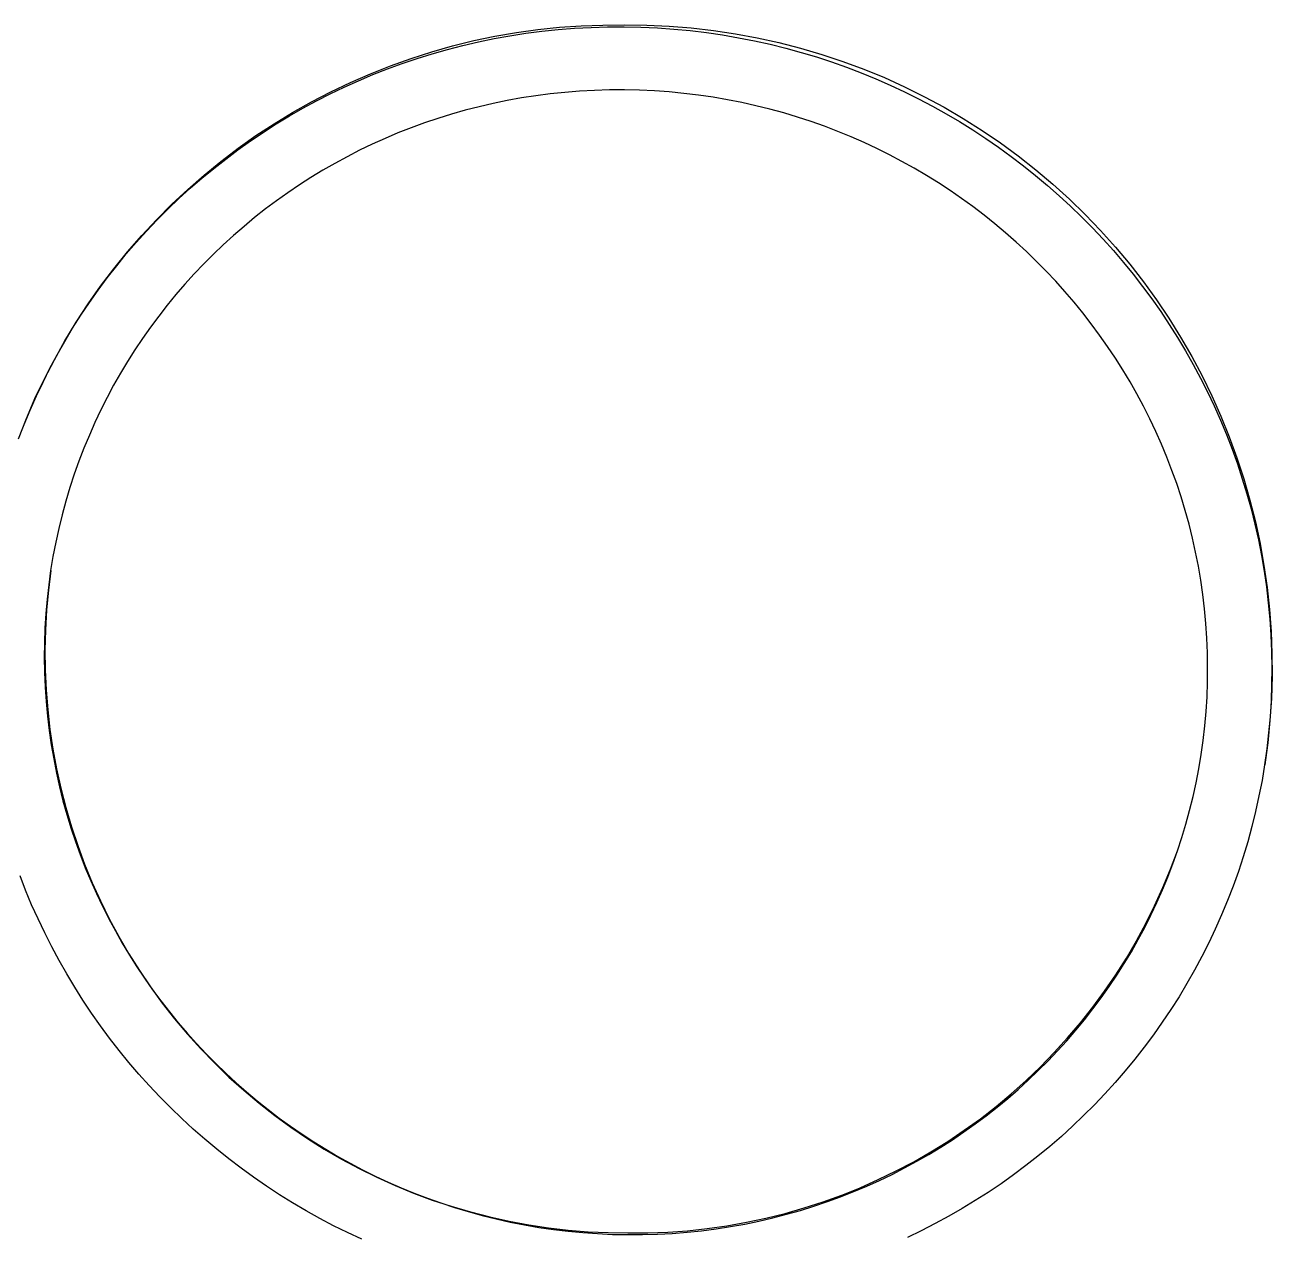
# Model space of a CAD drawing. Header units: millimetres. Extents: x -1421 to 3505, y -683 to 2759.
# Drawn here: x -4.33 to 5.79, y 734.99 to 744.82 of the extents above; entities that cross this region are included whole.
import ezdxf

# ---------------------------------------------------------------- set-up
doc = ezdxf.new("R2010")
doc.units = ezdxf.units.MM
doc.header["$MEASUREMENT"] = 0
doc.layers.add('Utwórz2D linie widoczne', color=7, linetype='Continuous', true_color=0x000000)

msp = doc.modelspace()

# ---------------------------------------------------------------- linework, layer by layer
at = {"layer": 'Utwórz2D linie widoczne'}
for p, q in [((-0.164, 744.782), (0.012, 744.801)), ((0, 744.783), (0.133, 744.793)), ((0.012, 744.801), (0.188, 744.813)), ((0.133, 744.793), (0.267, 744.8)), ((0.188, 744.813), (0.364, 744.819)), ((0.267, 744.8), (0.401, 744.804)), ((0.364, 744.819), (0.54, 744.82)), ((0.401, 744.804), (0.536, 744.805)), ((0.536, 744.805), (0.672, 744.802)), ((0.54, 744.82), (0.721, 744.818)), ((0.672, 744.802), (0.806, 744.796)), ((0.721, 744.818), (0.901, 744.81)), ((0.806, 744.796), (0.94, 744.786)), ((0.901, 744.81), (1.081, 744.795)), ((1.081, 744.795), (1.26, 744.775)), ((-0.856, 744.649), (-0.684, 744.692)), ((-0.684, 744.692), (-0.512, 744.728)), ((-0.647, 744.683), (-0.52, 744.709)), ((-0.52, 744.709), (-0.391, 744.732)), ((-0.512, 744.728), (-0.338, 744.758)), ((-0.391, 744.732), (-0.262, 744.752)), ((-0.338, 744.758), (-0.164, 744.782)), ((-0.262, 744.752), (-0.131, 744.769)), ((-0.131, 744.769), (0, 744.783)), ((0.94, 744.786), (1.072, 744.774)), ((1.072, 744.774), (1.204, 744.758)), ((1.204, 744.758), (1.335, 744.739)), ((1.26, 744.775), (1.438, 744.748)), ((1.335, 744.739), (1.465, 744.716)), ((1.438, 744.748), (1.616, 744.715)), ((1.465, 744.716), (1.593, 744.691)), ((1.593, 744.691), (1.721, 744.663)), ((1.616, 744.715), (1.792, 744.676)), ((-1.193, 744.548), (-1.025, 744.602)), ((-1.025, 744.602), (-0.856, 744.649)), ((-1.022, 744.586), (-0.898, 744.621)), ((-0.898, 744.621), (-0.773, 744.653)), ((-0.773, 744.653), (-0.647, 744.683)), ((1.721, 744.663), (1.847, 744.631)), ((1.792, 744.676), (1.967, 744.631)), ((1.847, 744.631), (1.972, 744.597)), ((1.967, 744.631), (2.14, 744.58)), ((1.972, 744.597), (2.096, 744.56)), ((-1.523, 744.424), (-1.359, 744.489)), ((-1.385, 744.463), (-1.265, 744.507)), ((-1.359, 744.489), (-1.193, 744.548)), ((-1.265, 744.507), (-1.144, 744.548)), ((-1.144, 744.548), (-1.022, 744.586)), ((2.096, 744.56), (2.218, 744.52)), ((2.14, 744.58), (2.311, 744.523)), ((2.218, 744.52), (2.34, 744.477)), ((2.311, 744.523), (2.48, 744.461)), ((-1.685, 744.353), (-1.523, 744.424)), ((-1.62, 744.367), (-1.503, 744.417)), ((-1.503, 744.417), (-1.385, 744.463)), ((2.34, 744.477), (2.46, 744.431)), ((2.46, 744.431), (2.578, 744.382)), ((2.48, 744.461), (2.647, 744.392)), ((2.647, 744.392), (2.811, 744.317)), ((-1.848, 744.26), (-1.735, 744.315)), ((-1.844, 744.277), (-1.685, 744.353)), ((-1.735, 744.315), (-1.62, 744.367)), ((0.295, 744.288), (0.175, 744.282)), ((0.416, 744.292), (0.295, 744.288)), ((0.538, 744.292), (0.416, 744.292)), ((0.66, 744.29), (0.538, 744.292)), ((0.781, 744.284), (0.66, 744.29)), ((2.578, 744.382), (2.695, 744.331)), ((2.695, 744.331), (2.81, 744.277)), ((2.811, 744.317), (2.973, 744.237)), ((-2.154, 744.109), (-2, 744.196)), ((-2.071, 744.143), (-1.96, 744.203)), ((-2, 744.196), (-1.844, 744.277)), ((-1.96, 744.203), (-1.848, 744.26)), ((-0.413, 744.206), (-0.528, 744.182)), ((-0.297, 744.227), (-0.413, 744.206)), ((-0.181, 744.245), (-0.297, 744.227)), ((-0.063, 744.26), (-0.181, 744.245)), ((0.055, 744.272), (-0.063, 744.26)), ((0.175, 744.282), (0.055, 744.272)), ((0.902, 744.276), (0.781, 744.284)), ((1.021, 744.264), (0.902, 744.276)), ((1.14, 744.25), (1.021, 744.264)), ((1.257, 744.233), (1.14, 744.25)), ((1.374, 744.213), (1.257, 744.233)), ((1.49, 744.19), (1.374, 744.213)), ((1.605, 744.164), (1.49, 744.19)), ((2.81, 744.277), (2.924, 744.22)), ((2.924, 744.22), (3.037, 744.161)), ((2.973, 744.237), (3.132, 744.152)), ((-2.304, 744.017), (-2.154, 744.109)), ((-2.18, 744.081), (-2.071, 744.143)), ((-0.865, 744.095), (-0.976, 744.061)), ((-0.754, 744.127), (-0.865, 744.095)), ((-0.641, 744.156), (-0.754, 744.127)), ((-0.528, 744.182), (-0.641, 744.156)), ((1.719, 744.136), (1.605, 744.164)), ((1.831, 744.105), (1.719, 744.136)), ((1.943, 744.072), (1.831, 744.105)), ((3.037, 744.161), (3.148, 744.099)), ((3.132, 744.152), (3.287, 744.061)), ((3.148, 744.099), (3.257, 744.035)), ((-2.452, 743.921), (-2.304, 744.017)), ((-2.392, 743.948), (-2.287, 744.016)), ((-2.287, 744.016), (-2.18, 744.081)), ((-1.192, 743.985), (-1.299, 743.943)), ((-1.085, 744.024), (-1.192, 743.985)), ((-0.976, 744.061), (-1.085, 744.024)), ((2.053, 744.035), (1.943, 744.072)), ((2.162, 743.997), (2.053, 744.035)), ((2.27, 743.955), (2.162, 743.997)), ((3.257, 744.035), (3.364, 743.968)), ((3.287, 744.061), (3.44, 743.964)), ((-2.596, 743.819), (-2.452, 743.921)), ((-2.495, 743.878), (-2.392, 743.948)), ((-1.404, 743.898), (-1.508, 743.851)), ((-1.299, 743.943), (-1.404, 743.898)), ((2.377, 743.912), (2.27, 743.955)), ((2.482, 743.865), (2.377, 743.912)), ((3.364, 743.968), (3.47, 743.899)), ((3.44, 743.964), (3.589, 743.863)), ((3.47, 743.899), (3.574, 743.827)), ((-2.736, 743.712), (-2.596, 743.819)), ((-2.697, 743.731), (-2.597, 743.806)), ((-2.597, 743.806), (-2.495, 743.878)), ((-1.61, 743.802), (-1.711, 743.75)), ((-1.508, 743.851), (-1.61, 743.802)), ((2.586, 743.817), (2.482, 743.865)), ((2.689, 743.766), (2.586, 743.817)), ((3.574, 743.827), (3.676, 743.753)), ((3.589, 743.863), (3.734, 743.756)), ((-2.872, 743.6), (-2.736, 743.712)), ((-2.794, 743.655), (-2.697, 743.731)), ((-1.81, 743.696), (-1.908, 743.64)), ((-1.711, 743.75), (-1.81, 743.696)), ((2.79, 743.712), (2.689, 743.766)), ((2.89, 743.657), (2.79, 743.712)), ((3.676, 743.753), (3.776, 743.677)), ((3.734, 743.756), (3.876, 743.644)), ((-3.005, 743.484), (-2.872, 743.6)), ((-2.89, 743.575), (-2.794, 743.655)), ((-2.005, 743.582), (-2.099, 743.521)), ((-1.908, 743.64), (-2.005, 743.582)), ((2.988, 743.599), (2.89, 743.657)), ((3.085, 743.539), (2.988, 743.599)), ((3.776, 743.677), (3.874, 743.598)), ((3.874, 743.598), (3.97, 743.517)), ((3.876, 743.644), (4.014, 743.528)), ((-3.134, 743.364), (-3.005, 743.484)), ((-3.076, 743.41), (-2.984, 743.494)), ((-2.984, 743.494), (-2.89, 743.575)), ((-2.099, 743.521), (-2.193, 743.458)), ((3.18, 743.476), (3.085, 743.539)), ((3.97, 743.517), (4.065, 743.434)), ((4.014, 743.528), (4.148, 743.407)), ((-3.166, 743.325), (-3.076, 743.41)), ((-2.284, 743.393), (-2.374, 743.326)), ((-2.193, 743.458), (-2.284, 743.393)), ((3.274, 743.412), (3.18, 743.476)), ((3.366, 743.345), (3.274, 743.412)), ((4.065, 743.434), (4.157, 743.349)), ((4.148, 743.407), (4.277, 743.281)), ((-3.258, 743.239), (-3.134, 743.364)), ((-3.253, 743.237), (-3.166, 743.325)), ((-2.374, 743.326), (-2.462, 743.256)), ((3.456, 743.276), (3.366, 743.345)), ((3.544, 743.206), (3.456, 743.276)), ((4.157, 743.349), (4.247, 743.262)), ((4.277, 743.281), (4.402, 743.151)), ((-3.378, 743.11), (-3.258, 743.239)), ((-3.339, 743.147), (-3.253, 743.237)), ((-2.548, 743.185), (-2.633, 743.112)), ((-2.462, 743.256), (-2.548, 743.185)), ((3.631, 743.133), (3.544, 743.206)), ((4.247, 743.262), (4.335, 743.173)), ((-3.494, 742.977), (-3.378, 743.11)), ((-3.422, 743.055), (-3.339, 743.147)), ((-2.633, 743.112), (-2.716, 743.036)), ((3.716, 743.058), (3.631, 743.133)), ((4.335, 743.173), (4.421, 743.081)), ((4.402, 743.151), (4.522, 743.017)), ((4.421, 743.081), (4.505, 742.988)), ((-3.605, 742.84), (-3.494, 742.977)), ((-3.503, 742.961), (-3.422, 743.055)), ((-2.716, 743.036), (-2.796, 742.959)), ((3.799, 742.981), (3.716, 743.058)), ((3.88, 742.903), (3.799, 742.981)), ((4.505, 742.988), (4.586, 742.893)), ((4.522, 743.017), (4.638, 742.878)), ((-3.581, 742.865), (-3.503, 742.961)), ((-2.875, 742.88), (-2.952, 742.799)), ((-2.796, 742.959), (-2.875, 742.88)), ((3.96, 742.822), (3.88, 742.903)), ((4.586, 742.893), (4.665, 742.796)), ((4.638, 742.878), (4.749, 742.736)), ((-3.712, 742.699), (-3.605, 742.84)), ((-3.658, 742.768), (-3.581, 742.865)), ((-2.952, 742.799), (-3.027, 742.716)), ((4.037, 742.74), (3.96, 742.822)), ((4.665, 742.796), (4.742, 742.697)), ((-3.813, 742.555), (-3.712, 742.699)), ((-3.803, 742.567), (-3.732, 742.668)), ((-3.732, 742.668), (-3.658, 742.768)), ((-3.027, 742.716), (-3.1, 742.632)), ((4.112, 742.656), (4.037, 742.74)), ((4.742, 742.697), (4.817, 742.596)), ((4.749, 742.736), (4.854, 742.59)), ((-3.872, 742.463), (-3.803, 742.567)), ((-3.1, 742.632), (-3.171, 742.545)), ((4.186, 742.57), (4.112, 742.656)), ((4.257, 742.483), (4.186, 742.57)), ((4.817, 742.596), (4.889, 742.493)), ((4.854, 742.59), (4.955, 742.44)), ((-3.91, 742.408), (-3.813, 742.555)), ((-3.171, 742.545), (-3.24, 742.457)), ((4.326, 742.393), (4.257, 742.483)), ((4.889, 742.493), (4.958, 742.389)), ((-4.001, 742.257), (-3.91, 742.408)), ((-3.939, 742.358), (-3.872, 742.463)), ((-3.306, 742.368), (-3.371, 742.276)), ((-3.24, 742.457), (-3.306, 742.368)), ((4.393, 742.302), (4.326, 742.393)), ((4.955, 742.44), (5.051, 742.287)), ((4.958, 742.389), (5.026, 742.283)), ((-4.003, 742.252), (-3.939, 742.358)), ((-3.371, 742.276), (-3.433, 742.183)), ((4.458, 742.21), (4.393, 742.302)), ((5.026, 742.283), (5.09, 742.175)), ((5.051, 742.287), (5.141, 742.13)), ((-4.087, 742.103), (-4.001, 742.257)), ((-4.064, 742.143), (-4.003, 742.252)), ((-3.433, 742.183), (-3.493, 742.089)), ((4.521, 742.116), (4.458, 742.21)), ((5.09, 742.175), (5.152, 742.065)), ((-4.168, 741.947), (-4.087, 742.103)), ((-4.123, 742.033), (-4.064, 742.143)), ((-3.493, 742.089), (-3.551, 741.993)), ((4.582, 742.02), (4.521, 742.116)), ((5.141, 742.13), (5.225, 741.971)), ((5.152, 742.065), (5.212, 741.954)), ((-4.179, 741.922), (-4.123, 742.033)), ((-3.551, 741.993), (-3.606, 741.895)), ((4.64, 741.923), (4.582, 742.02)), ((5.225, 741.971), (5.304, 741.809)), ((-4.244, 741.787), (-4.168, 741.947)), ((-4.233, 741.809), (-4.179, 741.922)), ((-3.606, 741.895), (-3.659, 741.796)), ((4.696, 741.825), (4.64, 741.923)), ((5.212, 741.954), (5.269, 741.842)), ((-4.314, 741.625), (-4.244, 741.787)), ((-4.284, 741.694), (-4.233, 741.809)), ((-3.659, 741.796), (-3.71, 741.696)), ((4.749, 741.725), (4.696, 741.825)), ((5.269, 741.842), (5.323, 741.728)), ((5.304, 741.809), (5.378, 741.644)), ((-4.332, 741.578), (-4.284, 741.694)), ((-3.71, 741.696), (-3.758, 741.594)), ((4.8, 741.624), (4.749, 741.725)), ((5.323, 741.728), (5.374, 741.613)), ((-4.378, 741.461), (-4.314, 741.625)), ((-3.758, 741.594), (-3.803, 741.491)), ((4.849, 741.521), (4.8, 741.624)), ((5.374, 741.613), (5.423, 741.496)), ((5.378, 741.644), (5.445, 741.477)), ((-3.803, 741.491), (-3.847, 741.386)), ((4.895, 741.417), (4.849, 741.521)), ((5.423, 741.496), (5.468, 741.377)), ((5.445, 741.477), (5.507, 741.307)), ((-3.847, 741.386), (-3.887, 741.28)), ((4.939, 741.312), (4.895, 741.417)), ((5.468, 741.377), (5.511, 741.258)), ((-3.887, 741.28), (-3.925, 741.173)), ((4.98, 741.205), (4.939, 741.312)), ((5.507, 741.307), (5.563, 741.136)), ((5.511, 741.258), (5.551, 741.137)), ((-3.925, 741.173), (-3.961, 741.065)), ((5.019, 741.098), (4.98, 741.205)), ((-3.961, 741.065), (-3.994, 740.956)), ((5.055, 740.989), (5.019, 741.098)), ((5.551, 741.137), (5.588, 741.015)), ((5.563, 741.136), (5.613, 740.962)), ((-3.994, 740.956), (-4.024, 740.845)), ((5.088, 740.879), (5.055, 740.989)), ((5.588, 741.015), (5.623, 740.892)), ((5.613, 740.962), (5.657, 740.788)), ((5.119, 740.768), (5.088, 740.879)), ((5.623, 740.892), (5.654, 740.767)), ((-4.024, 740.845), (-4.051, 740.734)), ((5.147, 740.656), (5.119, 740.768)), ((5.654, 740.767), (5.682, 740.642)), ((5.657, 740.788), (5.695, 740.611)), ((-4.051, 740.734), (-4.076, 740.621)), ((5.172, 740.542), (5.147, 740.656)), ((-4.076, 740.621), (-4.098, 740.507)), ((5.682, 740.642), (5.706, 740.515)), ((5.695, 740.611), (5.727, 740.434)), ((-4.098, 740.507), (-4.117, 740.392)), ((5.195, 740.428), (5.172, 740.542)), ((5.706, 740.515), (5.728, 740.387)), ((-4.115, 740.392), (-4.135, 740.232)), ((-4.117, 740.392), (-4.133, 740.277)), ((5.214, 740.313), (5.195, 740.428)), ((5.727, 740.434), (5.752, 740.255)), ((5.728, 740.387), (5.747, 740.259)), ((-4.133, 740.277), (-4.146, 740.16)), ((5.231, 740.197), (5.214, 740.313)), ((5.747, 740.259), (5.762, 740.129)), ((5.752, 740.255), (5.772, 740.076)), ((-4.146, 740.16), (-4.156, 740.043)), ((-4.135, 740.232), (-4.15, 740.071)), ((5.245, 740.081), (5.231, 740.197)), ((-4.156, 740.043), (-4.163, 739.924)), ((-4.15, 740.071), (-4.16, 739.909)), ((5.256, 739.963), (5.245, 740.081)), ((5.762, 740.129), (5.774, 739.998)), ((5.772, 740.076), (5.785, 739.896)), ((5.264, 739.844), (5.256, 739.963)), ((5.774, 739.998), (5.783, 739.867)), ((-4.163, 739.924), (-4.168, 739.805)), ((-4.16, 739.909), (-4.163, 739.747)), ((5.269, 739.725), (5.264, 739.844)), ((5.783, 739.867), (5.788, 739.734)), ((5.785, 739.896), (5.792, 739.715)), ((-4.168, 739.805), (-4.169, 739.686)), ((-4.163, 739.747), (-4.162, 739.586)), ((5.788, 739.734), (5.79, 739.601)), ((-4.169, 739.686), (-4.167, 739.566)), ((5.27, 739.605), (5.269, 739.725)), ((5.792, 739.715), (5.793, 739.535)), ((-4.167, 739.566), (-4.162, 739.446)), ((-4.162, 739.586), (-4.154, 739.424)), ((5.269, 739.485), (5.27, 739.605)), ((5.793, 739.535), (5.787, 739.355)), ((5.79, 739.601), (5.789, 739.468)), ((-4.162, 739.446), (-4.154, 739.328)), ((5.265, 739.366), (5.269, 739.485)), ((5.789, 739.468), (5.784, 739.336)), ((-4.154, 739.424), (-4.141, 739.263)), ((5.257, 739.248), (5.265, 739.366)), ((5.787, 739.355), (5.775, 739.175)), ((5.784, 739.336), (5.776, 739.205)), ((-4.154, 739.328), (-4.143, 739.21)), ((-4.141, 739.263), (-4.123, 739.102)), ((5.247, 739.131), (5.257, 739.248)), ((-4.143, 739.21), (-4.129, 739.094)), ((5.234, 739.014), (5.247, 739.131)), ((5.775, 739.175), (5.757, 738.995)), ((5.776, 739.205), (5.764, 739.074)), ((-4.129, 739.094), (-4.112, 738.978)), ((-4.123, 739.102), (-4.099, 738.942)), ((5.764, 739.074), (5.75, 738.945)), ((-4.112, 738.978), (-4.092, 738.863)), ((-4.099, 738.942), (-4.069, 738.783)), ((5.218, 738.899), (5.234, 739.014)), ((5.75, 738.945), (5.732, 738.816)), ((5.757, 738.995), (5.733, 738.816)), ((-4.092, 738.863), (-4.07, 738.749)), ((5.199, 738.784), (5.218, 738.899)), ((-4.07, 738.749), (-4.045, 738.636)), ((-4.069, 738.783), (-4.034, 738.625)), ((5.177, 738.67), (5.199, 738.784)), ((5.732, 738.816), (5.711, 738.689)), ((-4.045, 738.636), (-4.017, 738.524)), ((-4.034, 738.625), (-3.994, 738.468)), ((5.152, 738.558), (5.177, 738.67)), ((5.711, 738.689), (5.686, 738.563)), ((-4.017, 738.524), (-3.986, 738.413)), ((5.124, 738.446), (5.152, 738.558)), ((5.686, 738.563), (5.659, 738.438)), ((-3.994, 738.468), (-3.948, 738.313)), ((5.094, 738.335), (5.124, 738.446)), ((5.659, 738.438), (5.628, 738.314)), ((-3.986, 738.413), (-3.952, 738.303)), ((5.061, 738.226), (5.094, 738.335)), ((-3.952, 738.303), (-3.916, 738.194)), ((-3.948, 738.313), (-3.897, 738.16)), ((5.026, 738.118), (5.061, 738.226)), ((5.628, 738.314), (5.595, 738.191)), ((-3.916, 738.194), (-3.877, 738.087)), ((-3.897, 738.16), (-3.841, 738.008)), ((4.968, 737.968), (5.025, 738.118)), ((4.988, 738.011), (5.026, 738.118)), ((5.595, 738.191), (5.558, 738.07)), ((-3.877, 738.087), (-3.836, 737.98)), ((5.558, 738.07), (5.519, 737.95)), ((-4.32, 737.797), (-4.365, 737.915)), ((-3.841, 738.008), (-3.78, 737.858)), ((-3.836, 737.98), (-3.792, 737.875)), ((4.907, 737.819), (4.968, 737.968)), ((4.947, 737.905), (4.988, 738.011)), ((5.519, 737.95), (5.476, 737.831)), ((-3.792, 737.875), (-3.746, 737.771)), ((-3.78, 737.858), (-3.713, 737.711)), ((4.84, 737.672), (4.907, 737.819)), ((4.904, 737.801), (4.947, 737.905)), ((5.476, 737.831), (5.431, 737.714)), ((-4.271, 737.68), (-4.32, 737.797)), ((-3.746, 737.771), (-3.697, 737.668)), ((-3.713, 737.711), (-3.641, 737.566)), ((4.858, 737.698), (4.904, 737.801)), ((5.431, 737.714), (5.383, 737.598)), ((-4.219, 737.565), (-4.271, 737.68)), ((-3.697, 737.668), (-3.646, 737.567)), ((4.769, 737.528), (4.84, 737.672)), ((4.81, 737.596), (4.858, 737.698)), ((-4.165, 737.451), (-4.219, 737.565)), ((-3.646, 737.567), (-3.592, 737.467)), ((-3.641, 737.566), (-3.565, 737.423)), ((4.692, 737.386), (4.769, 737.528)), ((4.759, 737.496), (4.81, 737.596)), ((5.383, 737.598), (5.332, 737.483)), ((-4.108, 737.338), (-4.165, 737.451)), ((-3.592, 737.467), (-3.536, 737.369)), ((-3.565, 737.423), (-3.483, 737.283)), ((4.706, 737.397), (4.759, 737.496)), ((5.332, 737.483), (5.279, 737.37)), ((-4.049, 737.228), (-4.108, 737.338)), ((-3.536, 737.369), (-3.478, 737.272)), ((4.611, 737.247), (4.692, 737.386)), ((4.651, 737.299), (4.706, 737.397)), ((5.279, 737.37), (5.222, 737.259)), ((-3.987, 737.118), (-4.049, 737.228)), ((-3.483, 737.283), (-3.397, 737.147)), ((-3.478, 737.272), (-3.418, 737.177)), ((4.524, 737.111), (4.611, 737.247)), ((4.593, 737.203), (4.651, 737.299)), ((5.222, 737.259), (5.164, 737.149)), ((-3.922, 737.011), (-3.987, 737.118)), ((-3.418, 737.177), (-3.355, 737.083)), ((-3.397, 737.147), (-3.306, 737.013)), ((4.433, 736.978), (4.524, 737.111)), ((4.47, 737.016), (4.533, 737.109)), ((4.533, 737.109), (4.593, 737.203)), ((5.164, 737.149), (5.102, 737.041)), ((-3.855, 736.905), (-3.922, 737.011)), ((-3.355, 737.083), (-3.29, 736.99)), ((-3.306, 737.013), (-3.211, 736.882)), ((4.406, 736.925), (4.47, 737.016)), ((5.102, 737.041), (5.038, 736.934)), ((-3.785, 736.8), (-3.855, 736.905)), ((-3.29, 736.99), (-3.223, 736.9)), ((4.338, 736.848), (4.433, 736.978)), ((4.339, 736.835), (4.406, 736.925)), ((5.038, 736.934), (4.971, 736.829)), ((-3.713, 736.698), (-3.785, 736.8)), ((-3.223, 736.9), (-3.153, 736.81)), ((-3.211, 736.882), (-3.111, 736.755)), ((-3.153, 736.81), (-3.082, 736.723)), ((4.238, 736.722), (4.338, 736.848)), ((4.271, 736.747), (4.339, 736.835)), ((4.971, 736.829), (4.902, 736.726)), ((-3.639, 736.597), (-3.713, 736.698)), ((-3.111, 736.755), (-3.007, 736.631)), ((-3.082, 736.723), (-3.009, 736.637)), ((4.134, 736.599), (4.238, 736.722)), ((4.2, 736.661), (4.271, 736.747)), ((4.902, 736.726), (4.83, 736.625)), ((-3.562, 736.498), (-3.639, 736.597)), ((-3.009, 736.637), (-2.933, 736.553)), ((-3.007, 736.631), (-2.899, 736.511)), ((4.026, 736.48), (4.134, 736.599)), ((4.127, 736.576), (4.2, 736.661)), ((4.83, 736.625), (4.756, 736.525)), ((-3.483, 736.401), (-3.562, 736.498)), ((-2.933, 736.553), (-2.856, 736.471)), ((-2.899, 736.511), (-2.786, 736.394)), ((4.052, 736.494), (4.127, 736.576)), ((4.756, 736.525), (4.68, 736.428)), ((-3.401, 736.306), (-3.483, 736.401)), ((-2.856, 736.471), (-2.777, 736.391)), ((-2.786, 736.394), (-2.67, 736.282)), ((3.896, 736.334), (3.975, 736.413)), ((3.913, 736.365), (4.026, 736.48)), ((3.975, 736.413), (4.052, 736.494)), ((4.68, 736.428), (4.601, 736.332)), ((-3.317, 736.213), (-3.401, 736.306)), ((-2.777, 736.391), (-2.695, 736.312)), ((-2.695, 736.312), (-2.612, 736.236)), ((3.797, 736.253), (3.913, 736.365)), ((3.815, 736.257), (3.896, 736.334)), ((4.601, 736.332), (4.52, 736.238)), ((-3.231, 736.121), (-3.317, 736.213)), ((-2.67, 736.282), (-2.55, 736.174)), ((-2.612, 736.236), (-2.527, 736.161)), ((3.677, 736.146), (3.797, 736.253)), ((3.732, 736.181), (3.815, 736.257)), ((4.52, 736.238), (4.437, 736.146)), ((-3.143, 736.032), (-3.231, 736.121)), ((-2.55, 736.174), (-2.426, 736.07)), ((-2.527, 736.161), (-2.441, 736.088)), ((3.553, 736.043), (3.677, 736.146)), ((3.562, 736.037), (3.648, 736.108)), ((3.648, 736.108), (3.732, 736.181)), ((4.437, 736.146), (4.352, 736.057)), ((-3.053, 735.945), (-3.143, 736.032)), ((-2.441, 736.088), (-2.352, 736.018)), ((-2.426, 736.07), (-2.299, 735.97)), ((-2.352, 736.018), (-2.262, 735.949)), ((3.426, 735.944), (3.553, 736.043)), ((3.474, 735.968), (3.562, 736.037)), ((4.352, 736.057), (4.264, 735.969)), ((-2.961, 735.86), (-3.053, 735.945)), ((-2.299, 735.97), (-2.168, 735.874)), ((-2.262, 735.949), (-2.17, 735.882)), ((3.292, 735.836), (3.384, 735.901)), ((3.295, 735.85), (3.426, 735.944)), ((3.384, 735.901), (3.474, 735.968)), ((4.264, 735.969), (4.174, 735.883)), ((-2.867, 735.777), (-2.961, 735.86)), ((-2.17, 735.882), (-2.077, 735.818)), ((-2.168, 735.874), (-2.034, 735.784)), ((-2.077, 735.818), (-1.982, 735.756)), ((3.161, 735.76), (3.295, 735.85)), ((3.199, 735.773), (3.292, 735.836)), ((4.083, 735.8), (3.989, 735.718)), ((4.174, 735.883), (4.083, 735.8)), ((-2.77, 735.696), (-2.867, 735.777)), ((-2.672, 735.618), (-2.77, 735.696)), ((-2.034, 735.784), (-1.897, 735.697)), ((-1.982, 735.756), (-1.885, 735.696)), ((-1.897, 735.697), (-1.757, 735.616)), ((-1.885, 735.696), (-1.787, 735.638)), ((3.008, 735.654), (3.104, 735.712)), ((3.025, 735.675), (3.161, 735.76)), ((3.104, 735.712), (3.199, 735.773)), ((3.989, 735.718), (3.893, 735.639)), ((-2.572, 735.542), (-2.672, 735.618)), ((-1.787, 735.638), (-1.687, 735.582)), ((-1.757, 735.616), (-1.615, 735.539)), ((2.743, 735.52), (2.885, 735.595)), ((2.811, 735.544), (2.91, 735.598)), ((2.885, 735.595), (3.025, 735.675)), ((2.91, 735.598), (3.008, 735.654)), ((3.893, 735.639), (3.795, 735.563)), ((-2.47, 735.468), (-2.572, 735.542)), ((-1.687, 735.582), (-1.586, 735.529)), ((-1.615, 735.539), (-1.47, 735.468)), ((-1.586, 735.529), (-1.483, 735.478)), ((2.598, 735.45), (2.743, 735.52)), ((2.608, 735.443), (2.71, 735.492)), ((2.71, 735.492), (2.811, 735.544)), ((3.695, 735.488), (3.594, 735.416)), ((3.795, 735.563), (3.695, 735.488)), ((-2.366, 735.396), (-2.47, 735.468)), ((-2.261, 735.327), (-2.366, 735.396)), ((-1.483, 735.478), (-1.379, 735.429)), ((-1.47, 735.468), (-1.322, 735.401)), ((-1.379, 735.429), (-1.274, 735.383)), ((-1.322, 735.401), (-1.173, 735.34)), ((-1.274, 735.383), (-1.167, 735.34)), ((2.301, 735.324), (2.451, 735.384)), ((2.399, 735.352), (2.504, 735.396)), ((2.451, 735.384), (2.598, 735.45)), ((2.504, 735.396), (2.608, 735.443)), ((3.594, 735.416), (3.49, 735.346)), ((-2.154, 735.26), (-2.261, 735.327)), ((-1.173, 735.34), (-1.021, 735.284)), ((-1.167, 735.34), (-1.06, 735.298)), ((-1.06, 735.298), (-0.95, 735.26)), ((-1.021, 735.284), (-0.867, 735.233)), ((2.15, 735.269), (2.301, 735.324)), ((2.185, 735.271), (2.292, 735.31)), ((2.292, 735.31), (2.399, 735.352)), ((3.49, 735.346), (3.385, 735.279)), ((-2.045, 735.196), (-2.154, 735.26)), ((-1.934, 735.134), (-2.045, 735.196)), ((-0.95, 735.26), (-0.84, 735.224)), ((-0.867, 735.233), (-0.712, 735.187)), ((-0.84, 735.224), (-0.729, 735.19)), ((-0.729, 735.19), (-0.616, 735.159)), ((-0.712, 735.187), (-0.555, 735.147)), ((1.842, 735.175), (1.997, 735.22)), ((1.854, 735.168), (1.966, 735.2)), ((1.966, 735.2), (2.076, 735.234)), ((1.997, 735.22), (2.15, 735.269)), ((2.076, 735.234), (2.185, 735.271)), ((3.278, 735.214), (3.17, 735.152)), ((3.385, 735.279), (3.278, 735.214)), ((-1.822, 735.075), (-1.934, 735.134)), ((-0.616, 735.159), (-0.502, 735.131)), ((-0.555, 735.147), (-0.397, 735.112)), ((-0.502, 735.131), (-0.388, 735.105)), ((-0.397, 735.112), (-0.238, 735.082)), ((-0.388, 735.105), (-0.272, 735.082)), ((-0.272, 735.082), (-0.155, 735.062)), ((-0.238, 735.082), (-0.078, 735.058)), ((1.369, 735.075), (1.528, 735.103)), ((1.398, 735.068), (1.514, 735.089)), ((1.514, 735.089), (1.628, 735.113)), ((1.528, 735.103), (1.685, 735.136)), ((1.628, 735.113), (1.742, 735.139)), ((1.685, 735.136), (1.842, 735.175)), ((1.742, 735.139), (1.854, 735.168)), ((3.059, 735.092), (2.947, 735.035)), ((3.17, 735.152), (3.059, 735.092)), ((-1.708, 735.019), (-1.822, 735.075)), ((-1.592, 734.965), (-1.708, 735.019)), ((-0.155, 735.062), (-0.038, 735.045)), ((-0.078, 735.058), (0.082, 735.04)), ((-0.038, 735.045), (0.081, 735.031)), ((0.081, 735.031), (0.2, 735.019)), ((0.082, 735.04), (0.244, 735.027)), ((0.2, 735.019), (0.321, 735.011)), ((0.244, 735.027), (0.405, 735.019)), ((0.321, 735.011), (0.442, 735.005)), ((0.405, 735.019), (0.567, 735.018)), ((0.442, 735.005), (0.563, 735.003)), ((0.563, 735.003), (0.685, 735.003)), ((0.567, 735.018), (0.728, 735.018)), ((0.685, 735.003), (0.806, 735.007)), ((0.728, 735.018), (0.889, 735.024)), ((0.806, 735.007), (0.926, 735.013)), ((0.889, 735.024), (1.05, 735.035)), ((0.926, 735.013), (1.046, 735.023)), ((1.046, 735.023), (1.164, 735.035)), ((1.05, 735.035), (1.21, 735.052)), ((1.164, 735.035), (1.282, 735.05)), ((1.21, 735.052), (1.369, 735.075)), ((1.282, 735.05), (1.398, 735.068)), ((2.947, 735.035), (2.834, 734.98))]:
    msp.add_line(p, q, dxfattribs=at)

doc.saveas('drawing.dxf')
